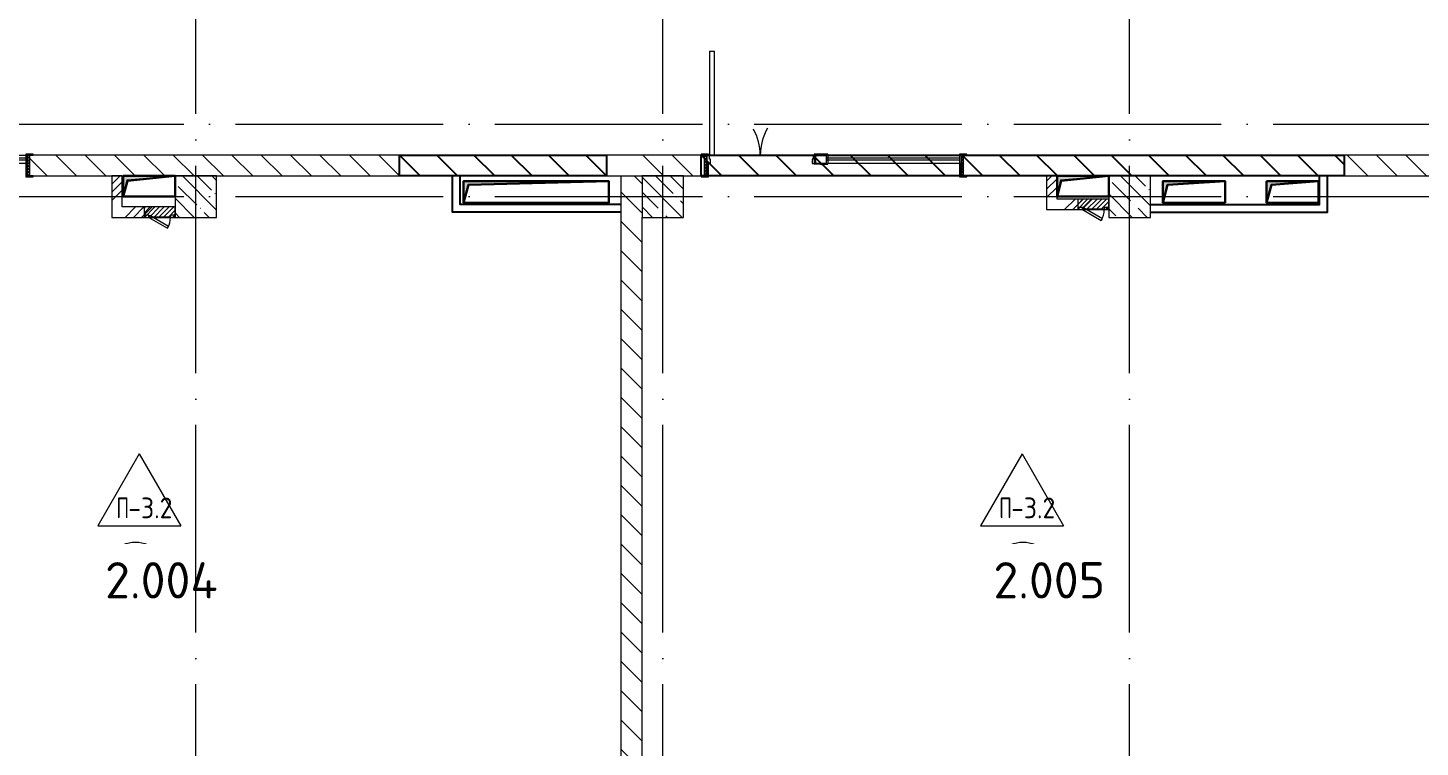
# Model space of a CAD drawing. Header units: millimetres. Extents: x -68946 to 288321, y -402657 to 324925.
# Drawn here: x 38829 to 52249, y -76628 to -69692 of the extents above; entities that cross this region are included whole.
import ezdxf

# ---------------------------------------------------------------- set-up
doc = ezdxf.new("R2010")
doc.units = ezdxf.units.MM
doc.linetypes.add('ADSK_Линия сетки', pattern=[2500, 2000, -250, 0, -250])
for name, color, linetype, lineweight in [('A-AREA-____-IDEN', 250, 'Continuous', 9), ('A-DETL-GENF-OTLN', 250, 'Continuous', 5), ('A-DOOR-____-MCUT', 250, 'Continuous', 5), ('A-DOOR-____-OTLN', 250, 'Continuous', 5), ('A-DOOR-FRAM-MCUT', 31, 'Continuous', 5), ('A-DOOR-FRAM-OTLN', 31, 'Continuous', 5), ('A-DOOR-GLAZ-MCUT', 31, 'Continuous', 5), ('A-FLOR-____-IDEN', 11, 'Continuous', 9), ('A-FLOR-____-OTLN', 192, 'Continuous', 9), ('A-GENM-____-MCUT', 250, 'Continuous', 25), ('A-GENM-____-OTLN', 250, 'Continuous', 9), ('A-GLAZ-____-OTLN', 250, 'Continuous', 5), ('A-WALL-____-MCUT', 250, 'Continuous', 13), ('A-WALL-____-PATT', 250, 'Continuous', 13), ('S-COLS-____-MCUT', 250, 'Continuous', 25), ('S-COLS-____-OTLN', 250, 'Continuous', 9), ('S-GRID-____-OTLN', 250, 'Continuous', 9), ('КР_Отверстия_ВК', 1, 'Continuous', 30), ('КР_Отверстия_ОВ', 5, 'Continuous', 30), ('ОВ_Корр. отв. 27.10.2025', 211, 'Continuous', 30), ('ОВ_Корр_отв_27.10.2025', 211, 'Continuous', 30)]:
    doc.layers.add(name, color=color, linetype=linetype, lineweight=lineweight)
doc.styles.add('ISOCPEUR_1', font='isocpeur.ttf', dxfattribs={"width": 0.9, "height": 250})
doc.styles.add('ISOCPEUR_2', font='isocpeur.ttf', dxfattribs={"height": 160})
pattern_1 = [(45, (-601.3, -122294.8), (-224.5064, 224.5064), []), (45, (-521.92, -122294.8), (0, 449.0128), []), (45, (-680.67, -122294.8), (0, 449.0128), [])]

# ---------------------------------------------------------------- blocks, each defined once
blk = doc.blocks.new('Дверь_СКБ_2Ст_Фрамуга2 - Н_ВВ-3_2500x2600h_Учебные помещения_Фрамуга слева-42054644-АР1_Маркировочный план 2 этажа С1')
at = {"layer": 'A-DOOR-____-OTLN'}
h = blk.add_hatch(dxfattribs=at)
h.set_pattern_fill('FP_12', color=256, style=0, pattern_type=2)
h.set_pattern_definition([(135, (1051.41, 164.685), (-14.1421, -14.1421), []), (225, (1051.41, 164.685), (14.1421, -14.1421), [])])
h.paths.add_polyline_path([(1262.5, -100), (1262.5, 100), (1237.5, 100), (1237.5, -100)])
at = {"layer": 'A-DOOR-FRAM-OTLN'}
h = blk.add_hatch(dxfattribs=at)
h.set_pattern_fill('FP_13', color=256, style=0, pattern_type=2)
h.set_pattern_definition([(45, (-1071.384, 164.685), (-14.1421, 14.1421), []), (135, (-1071.384, 164.685), (-14.1421, -14.1421), [])])
h.paths.add_polyline_path([(-1212.5, -100), (-1212.5, 100), (-1237.5, 100), (-1237.5, -100)])
at = {"layer": 'A-DOOR-____-MCUT'}
for p, q in [((-1187.5, 1100), (-1187.5, 100)), ((-1137.5, 1100), (-1187.5, 1100)), ((-1137.5, 100), (-1137.5, 1100)), ((-1187.5, 100), (-1137.5, 100))]:
    blk.add_line(p, q, dxfattribs=at)
at = {"layer": 'A-DOOR-____-OTLN'}
for centre, radius, start, end in [((-1197.5, 100), 500, 360, 30), ((-177.5, 100), 520, 150, 180)]:
    blk.add_arc(centre, radius, start, end, dxfattribs=at)
at = {"layer": 'A-DOOR-FRAM-MCUT'}
for p, q in [((-1197.5, 108), (-1267.5, 108)), ((-1267.5, 108), (-1267.5, 100)), ((-1267.5, 100), (-1197.5, 100)), ((-1212.5, 100), (-1237.5, 100)), ((-1237.5, 100), (-1237.5, -100)), ((-1187.5, 100), (-1212.5, 100)), ((-1212.5, 100), (-1212.5, 20)), ((-1212.5, -100), (-1212.5, 100)), ((-1212.5, 20), (-1177.5, 20)), ((-1197.5, 20), (-1212.5, 20)), ((-1212.5, 20), (-1212.5, -100)), ((-1197.5, 100), (-1197.5, 108)), ((-1197.5, -100), (-1197.5, 20)), ((-1187.5, 60), (-1187.5, 100)), ((-1177.5, 60), (-1187.5, 60)), ((-1177.5, 20), (-1177.5, 60)), ((-187.5, 60), (-197.5, 60)), ((-197.5, 60), (-197.5, 20)), ((-197.5, 20), (-162.5, 20)), ((-187.5, 100), (-187.5, 60)), ((-162.5, 100), (-187.5, 100)), ((-177.5, 108), (-177.5, 100)), ((-107.5, 108), (-177.5, 108)), ((-177.5, 100), (-177.5, 20)), ((-177.5, 12), (-177.5, 20)), ((-107.5, 12), (-177.5, 12)), ((-62.5, 100), (-162.5, 100)), ((-162.5, 20), (-162.5, 100)), ((-162.5, 20), (-162.5, 100)), ((-62.5, 20), (-162.5, 20)), ((-117.5, 108), (-117.5, 100)), ((-47.5, 108), (-117.5, 108)), ((-117.5, 20), (-117.5, 12)), ((-117.5, 12), (-47.5, 12)), ((-107.5, 100), (-107.5, 108)), ((-107.5, 20), (-107.5, 12)), ((-62.5, 100), (-62.5, 20)), ((-47.5, 100), (-47.5, 108)), ((-47.5, 100), (-47.5, 20)), ((-47.5, 100), (1237.5, 100)), ((-47.5, 12), (-47.5, 20)), ((1237.5, 20), (-47.5, 20)), ((1292.5, 108), (1222.5, 108)), ((1222.5, 108), (1222.5, 100)), ((1222.5, 100), (1222.5, 20)), ((1222.5, 100), (1292.5, 100)), ((1237.5, 20), (1222.5, 20)), ((1222.5, 20), (1222.5, -100)), ((1237.5, 100), (1237.5, 20)), ((1262.5, 100), (1237.5, 100)), ((1237.5, 100), (1237.5, -100)), ((1237.5, -100), (1237.5, 20)), ((1262.5, -100), (1262.5, 100)), ((1292.5, 100), (1292.5, 108)), ((-1197.5, -100), (-1267.5, -100)), ((-1267.5, -100), (-1267.5, -108)), ((-1267.5, -108), (-1197.5, -108)), ((-1237.5, -100), (-1212.5, -100)), ((-1212.5, -100), (-1197.5, -100)), ((-1197.5, -108), (-1197.5, -100)), ((1222.5, -100), (1237.5, -100)), ((1292.5, -100), (1222.5, -100)), ((1222.5, -100), (1222.5, -108)), ((1222.5, -108), (1292.5, -108)), ((1237.5, -100), (1262.5, -100)), ((1292.5, -108), (1292.5, -100))]:
    blk.add_line(p, q, dxfattribs=at)
at = {"layer": 'A-DOOR-GLAZ-MCUT'}
for p, q in [((1222.5, 70), (-62.5, 70)), ((1222.5, 50), (-62.5, 50))]:
    blk.add_line(p, q, dxfattribs=at)
blk = doc.blocks.new('_Wn_-As_OpeningMEP_floor__Rectangular - _Wn_-As_OpeningMEP_floor__Rectangular-32466847-АР1_Маркировочный план 2 этажа С1')
at = {"layer": 'A-DETL-GENF-OTLN'}
for p, q in [((-212, 112), (250, 150)), ((-250, -50), (-212, 112))]:
    blk.add_line(p, q, dxfattribs=at)
blk = doc.blocks.new('BSC_Колонна _Прямоугольная - 400x400-V29-АР1_Маркировочный план 2 этажа С1')
at = {"layer": 'S-COLS-____-OTLN', "lineweight": 5}
h = blk.add_hatch(dxfattribs=at)
h.set_pattern_fill('FP_32', color=256, style=0, pattern_type=2)
h.set_pattern_definition([(135, (-45550, -50975), (-142.5619, -142.5619), []), (135, (-45407.44, -50975), (-142.5619, -142.5619), [252.016, -50.403, 3.353, -47.05])])
h.paths.add_polyline_path([(-200, -200), (200, -200), (200, 200), (-200, 200)])
at = {"layer": 'S-COLS-____-MCUT', "lineweight": 5}
for p, q in [((200, 200), (-200, 200)), ((-200, 200), (-200, -200)), ((200, -200), (200, 200)), ((-200, -200), (200, -200))]:
    blk.add_line(p, q, dxfattribs=at)
blk = doc.blocks.new('BSC_Колонна _Прямоугольная - 400x400-V30-АР1_Маркировочный план 2 этажа С1')
at = {"layer": 'S-COLS-____-OTLN', "lineweight": 5}
h = blk.add_hatch(dxfattribs=at)
h.set_pattern_fill('FP_33', color=256, style=0, pattern_type=2)
h.set_pattern_definition([(135, (-50050, -50975), (-142.5619, -142.5619), []), (135, (-49907.44, -50975), (-142.5619, -142.5619), [252.016, -50.403, 3.353, -47.05])])
h.paths.add_polyline_path([(-200, -200), (200, -200), (200, 200), (-200, 200), (-200, -125)])
at = {"layer": 'S-COLS-____-MCUT', "lineweight": 5}
for p, q in [((200, 200), (-200, 200)), ((-200, 200), (-200, -25)), ((200, -200), (200, 200)), ((-200, -25), (-200, -122)), ((-200, -125), (-200, -200)), ((-200, -200), (200, -200))]:
    blk.add_line(p, q, dxfattribs=at)
blk = doc.blocks.new('АР_Люк - ЛРС_ВК_300х400_внутренний_RAL 9003-42734016-АР1_Маркировочный план 2 этажа С1')
at = {"layer": 'A-DOOR-____-OTLN'}
h = blk.add_hatch(dxfattribs=at)
h.set_pattern_fill('FP_53', color=256, style=0, pattern_type=2)
h.set_pattern_definition([(45, (125, 0), (-22.6274, 22.6274), [])])
h.paths.add_polyline_path([(275, 50), (-25, 50), (-25, -50), (275, -50)])
at = {"layer": 'A-DETL-GENF-OTLN'}
for p, q in [((275, 50), (-25, 50)), ((-25, 50), (-25, -50)), ((275, -50), (275, 50)), ((-25, -50), (275, -50))]:
    blk.add_line(p, q, dxfattribs=at)
at = {"layer": 'A-DOOR-____-MCUT', "lineweight": 5}
for p, q in [((48, 155), (38, 138)), ((38, 138), (220, 33)), ((230, 50), (48, 155)), ((20, 50), (-15, 50)), ((-15, 50), (-15, 30)), ((-15, 30), (20, 30)), ((20, 30), (20, 50)), ((220, 33), (230, 50)), ((265, 50), (230, 50)), ((230, 50), (230, 30)), ((230, 30), (265, 30)), ((265, 30), (265, 50))]:
    blk.add_line(p, q, dxfattribs=at)
blk.add_arc((230, 50), 210, 150, 180, dxfattribs=at)
at = {"layer": 'A-DOOR-____-OTLN'}
blk.add_line((230, 50), (48, 155), dxfattribs=at)
blk = doc.blocks.new('ASML_АР_Отделка Люка - ВО Отделка люков_Грунтовка 0_Шпатлевка 0_Окраска 0_0-42467640-АР1_Маркировочный план 2 этажа С1')
at = {"layer": 'A-GENM-____-MCUT', "lineweight": 5}
for p, q in [((-140, 3), (-150, 3)), ((-150, 3), (-150, 0)), ((65, 3), (-105, 3)), ((150, 3), (140, 3)), ((150, 0), (150, 3)), ((-150, 0), (-140, 0)), ((-105, 0), (70, 0)), ((103, 0), (105, 0)), ((140, 0), (150, 0))]:
    blk.add_line(p, q, dxfattribs=at)
blk = doc.blocks.new('AAR_СКБ_Марка_Помещения_мал - Номер-28977439-АР1_Маркировочный план 2 этажа С1')
at = {"layer": 'A-AREA-____-IDEN'}
blk.add_circle((-0.03, 0), 3, dxfattribs=at)
blk = doc.blocks.new('AAR_СКБ_Марка_Перекрытия - Марка пола-17325028-АР1_Маркировочный план 2 этажа С1')
at = {"layer": 'A-FLOR-____-IDEN'}
for p, q in [((0, 6.93), (-4, 0)), ((0, 6.93), (4, 0)), ((-4, 0), (4, 0))]:
    blk.add_line(p, q, dxfattribs=at)
blk = doc.blocks.new('*U2806')
at = {"linetype": 'ByBlock', "lineweight": -2, "ltscale": 5}
h = blk.add_hatch(color=0, dxfattribs=at)
h.dxf.hatch_style = 1
h.paths.add_polyline_path([(92, -73), (1200, 0), (0, 0), (0, -420)])
at = {"color": 0, "linetype": 'ByBlock', "lineweight": -2, "ltscale": 5}
blk.add_lwpolyline([(0, 0), (1200, 0), (1200, -420), (0, -420)], close=True, dxfattribs=at)
blk.add_lwpolyline([(1200, 0), (92, -73), (0, -420)], dxfattribs=at)
blk = doc.blocks.new('*U2803')
at = {"linetype": 'ByBlock', "lineweight": -2, "ltscale": 5}
h = blk.add_hatch(color=0, dxfattribs=at)
h.dxf.hatch_style = 1
h.paths.add_polyline_path([(82, -93), (1000, 0), (0, 0), (0, -400)])
at = {"color": 0, "linetype": 'ByBlock', "lineweight": -2, "ltscale": 5}
blk.add_lwpolyline([(0, 0), (1000, 0), (1000, -400), (0, -400)], close=True, dxfattribs=at)
blk.add_lwpolyline([(1000, 0), (82, -93), (0, -400)], dxfattribs=at)
blk = doc.blocks.new('*U2805')
at = {"linetype": 'ByBlock', "lineweight": -2, "ltscale": 5}
h = blk.add_hatch(color=0, dxfattribs=at)
h.dxf.hatch_style = 1
h.paths.add_polyline_path([(92, -73), (2800, 0), (0, 0), (0, -420)])
at = {"color": 0, "linetype": 'ByBlock', "lineweight": -2, "ltscale": 5}
blk.add_lwpolyline([(0, 0), (2800, 0), (2800, -420), (0, -420)], close=True, dxfattribs=at)
blk.add_lwpolyline([(2800, 0), (92, -73), (0, -420)], dxfattribs=at)
blk = doc.blocks.new('*U2809')
at = {"linetype": 'ByBlock', "lineweight": -2, "ltscale": 5}
h = blk.add_hatch(color=0, dxfattribs=at)
h.dxf.hatch_style = 1
h.paths.add_polyline_path([(92, -73), (1000, 0), (0, 0), (0, -420)])
at = {"color": 0, "linetype": 'ByBlock', "lineweight": -2, "ltscale": 5}
blk.add_lwpolyline([(0, 0), (1000, 0), (1000, -420), (0, -420)], close=True, dxfattribs=at)
blk.add_lwpolyline([(1000, 0), (92, -73), (0, -420)], dxfattribs=at)

msp = doc.modelspace()

# ---------------------------------------------------------------- hatches: boundary and pattern name
h = msp.add_hatch()
h.set_pattern_fill('ANSI31', color=256, scale=80, angle=90)
h.set_pattern_definition([(135, (42410.33, -70919.8), (-179.605, -179.605), [])])
h.paths.add_polyline_path([(44405.9454, -71119.7878), (42410.3305, -71119.7878), (42410.3305, -70919.7878), (44405.9454, -70919.7878)])
h = msp.add_hatch()
h.set_pattern_fill('ANSI31', color=256, scale=80, angle=90)
h.set_pattern_definition([(135, (45318.7, -70919.8), (-179.605, -179.605), [])])
h.paths.add_polyline_path([(51516.272, -71119.7883), (45318.7078, -71119.7883), (45318.7078, -70919.7883), (51516.272, -70919.7883)])
at = {"layer": 'A-WALL-____-PATT', "lineweight": 15, "true_color": 0x000000}
h = msp.add_hatch(dxfattribs=at)
h.set_pattern_fill('FP_7', color=18, style=0, pattern_type=2)
h.set_pattern_definition(pattern_1)
h.paths.add_polyline_path([(39738.6859, -71519.7878), (39738.6859, -71119.7883), (39638.6859, -71119.7883), (39638.6859, -71519.7878)])
h = msp.add_hatch(dxfattribs=at)
h.set_pattern_fill('FP_1', color=18, style=0, pattern_type=2)
h.set_pattern_definition([(135, (-601.3, -122294.79), (-141.42136, -141.42136), [])])
h.paths.add_polyline_path([(44548.7078, -78769.7878), (44748.7078, -78769.7878), (44748.7078, -71119.7883), (44548.7078, -71119.7883), (44548.7078, -78264.7853)])
h = msp.add_hatch(dxfattribs=at)
h.set_pattern_fill('FP_7', color=18, style=0, pattern_type=2)
h.set_pattern_definition(pattern_1)
h.paths.add_polyline_path([(48648.7078, -71444.7878), (48748.7078, -71444.7878), (48748.7078, -71119.7883), (48648.7078, -71119.7883), (48648.7078, -71393.7471)])
h = msp.add_hatch(dxfattribs=at)
h.set_pattern_fill('FP_7', color=18, style=0, pattern_type=2)
h.set_pattern_definition(pattern_1)
h.paths.add_polyline_path([(48748.7078, -71444.7878), (48948.7078, -71444.7878), (48948.7078, -71441.7878), (48958.7078, -71441.4544), (48958.7078, -71424.7878), (48993.7078, -71424.7878), (48993.7078, -71441.7878), (48995.4399, -71441.7878), (49004.1572, -71427.7267), (49028.5117, -71441.7878), (49203.7078, -71441.7878), (49203.7078, -71424.7878), (49238.7078, -71424.7878), (49238.7078, -71441.7878), (49248.7078, -71441.7878), (49248.7078, -71344.7878), (48748.7078, -71344.7878), (48748.7078, -71441.7878)])
h = msp.add_hatch(dxfattribs=at)
h.set_pattern_fill('FP_7', color=18, style=0, pattern_type=2)
h.set_pattern_definition(pattern_1)
h.paths.add_polyline_path([(40248.7078, -71519.7878), (40248.6859, -71419.7878), (39738.6859, -71419.7878), (39738.6859, -71519.7878), (39948.6859, -71519.7878), (39948.6859, -71516.7878), (39958.6859, -71516.4547), (39958.6859, -71499.7878), (39993.6859, -71499.7878), (39993.6859, -71516.7878), (39995.418, -71516.7878), (40003.6859, -71502.4672), (40028.4898, -71516.7878), (40203.6859, -71516.7878), (40203.6859, -71499.7878), (40238.6859, -71499.7878), (40238.6859, -71516.7878), (40248.6859, -71516.7878), (40248.6859, -71519.7878)])
at = {"layer": 'S-COLS-____-OTLN', "lineweight": 5, "true_color": 0x000000}
h = msp.add_hatch(dxfattribs=at)
h.set_pattern_fill('FP_23', color=18, style=0, pattern_type=2)
h.set_pattern_definition([(135, (-601.3, -122294.79), (-142.5612, -142.5612), []), (135, (-458.73, -122294.79), (-142.5612, -142.5612), [252.016, -50.403, 3.353, -47.05])])
h.paths.add_polyline_path([(40248.7078, -71519.7878), (40648.7078, -71519.7878), (40648.7078, -71119.7878), (40248.7078, -71119.7878), (40248.7078, -71516.7878)])

# ---------------------------------------------------------------- linework, layer by layer
for points in [[(44405.9454, -71119.7878), (42410.3305, -71119.7878), (42410.3305, -70919.7878), (44405.9454, -70919.7878)], [(51516.272, -71119.7883), (45318.7078, -71119.7883), (45318.7078, -70919.7883), (51516.272, -70919.7883)]]:
    msp.add_lwpolyline(points, close=True)
at = {"color": 18, "true_color": 0x000000}
for points in [[(44548.7078, -71469.5984), (42921.6909, -71469.5984), (42921.6908, -71119.788)], [(44548.7078, -71394.5984), (42996.6909, -71394.5984), (42996.6908, -71119.788)], [(49648.7078, -71394.5984), (51280.2338, -71394.5984), (51280.2338, -71119.788)], [(49648.7078, -71469.5984), (51355.2337, -71469.5984), (51355.2338, -71119.788)]]:
    msp.add_lwpolyline(points, dxfattribs=at)
at = {"layer": 'A-FLOR-____-OTLN', "color": 18, "lineweight": 5, "true_color": 0x000000}
for p, q in [((45448.7078, -70919.7883), (46398.7078, -70919.7883)), ((46423.7078, -70919.7883), (47808.7078, -70919.7883)), ((39748.7078, -71319.7878), (39748.7078, -71119.7883)), ((47808.7078, -71119.7883), (45388.7078, -71119.7883)), ((40248.7078, -71319.7878), (39748.7078, -71319.7878)), ((49248.7078, -71319.7878), (48748.7078, -71319.7878))]:
    msp.add_line(p, q, dxfattribs=at)
at = {"layer": 'A-WALL-____-MCUT', "color": 18, "lineweight": 15, "true_color": 0x000000}
for p, q in [((45318.7078, -70919.7883), (38878.7078, -70919.7883)), ((54628.7078, -70919.7883), (47878.7078, -70919.7883)), ((38878.7078, -71119.7883), (45348.7078, -71119.7883)), ((39738.6859, -71119.7883), (39638.6859, -71119.7883)), ((39638.6859, -71119.7883), (39638.6859, -71519.7878)), ((39738.6859, -71419.7878), (39738.6859, -71119.7883)), ((44548.7078, -78769.7878), (44548.7078, -71119.7883)), ((47848.7078, -71119.7883), (53748.7078, -71119.7883)), ((48648.7078, -71119.7883), (48648.7078, -71444.7878)), ((48748.7078, -71344.7878), (48748.7078, -71119.7883)), ((49248.7078, -71344.7878), (48748.7078, -71344.7878)), ((39638.6859, -71519.7878), (39948.6859, -71519.7878)), ((40248.6859, -71419.7878), (39738.6859, -71419.7878)), ((40248.7078, -71516.7878), (40248.7078, -71419.7878)), ((44748.7078, -78769.7878), (44748.7078, -71519.7878)), ((48648.7078, -71444.7878), (48948.7078, -71444.7878))]:
    msp.add_line(p, q, dxfattribs=at)
at = {"layer": 'A-WALL-____-PATT', "color": 18, "linetype": 'Continuous', "lineweight": 5, "true_color": 0x000000}
for p, q in [((39016.218, -71119.7878), (38848.7078, -70952.2776)), ((39299.0607, -71119.7878), (39099.0612, -70919.7883)), ((39581.9034, -71119.7878), (39381.904, -70919.7883)), ((39864.7461, -71119.7878), (39664.7467, -70919.7883)), ((40147.5888, -71119.7878), (39947.5894, -70919.7883)), ((40430.4315, -71119.7878), (40230.4321, -70919.7883)), ((40713.2742, -71119.7878), (40513.2748, -70919.7883)), ((40996.1169, -71119.7878), (40796.1175, -70919.7883)), ((41278.9597, -71119.7878), (41078.9602, -70919.7883)), ((41561.8024, -71119.7878), (41361.8029, -70919.7883)), ((41844.6451, -71119.7878), (41644.6457, -70919.7883)), ((42127.4878, -71119.7878), (41927.4884, -70919.7883)), ((42410.3305, -71119.7878), (42210.3311, -70919.7883)), ((44955.9149, -71119.7878), (44755.9155, -70919.7883)), ((45238.7579, -71119.788), (45038.7582, -70919.7883)), ((45348.7078, -70946.8953), (45321.6009, -70919.7883)), ((51744.1402, -71119.788), (51544.1406, -70919.7883)), ((52026.9829, -71119.788), (51826.9833, -70919.7883)), ((52309.8256, -71119.7879), (52109.826, -70919.7883))]:
    msp.add_line(p, q, dxfattribs=at)
at = {"layer": 'S-COLS-____-MCUT', "color": 18, "lineweight": 5, "true_color": 0x000000}
for p, q in [((40648.7078, -71119.7878), (40248.7078, -71119.7878)), ((40248.7078, -71119.7878), (40248.7078, -71419.7878)), ((40648.7078, -71519.7878), (40648.7078, -71119.7878)), ((40248.7078, -71519.7878), (40648.7078, -71519.7878))]:
    msp.add_line(p, q, dxfattribs=at)
at = {"layer": 'S-COLS-____-OTLN', "color": 18, "lineweight": 5, "true_color": 0x000000}
msp.add_line((40248.7078, -71419.7878), (40248.7078, -71516.7878), dxfattribs=at)
at = {"layer": 'S-GRID-____-OTLN', "color": 18, "linetype": 'ADSK_Линия сетки', "true_color": 0x000000}
for p, q in [((40448.7078, -83022.3092), (40448.7078, -61092.7832)), ((44948.7078, -83022.3092), (44948.7078, -61092.7832)), ((49448.7078, -83022.3092), (49448.7078, -61092.7832)), ((-4170.8434, -70619.7878), (72672.5335, -70619.7878)), ((-4170.8434, -71319.7878), (72672.5335, -71319.7878))]:
    msp.add_line(p, q, dxfattribs=at)
at = {"layer": 'ОВ_Корр. отв. 27.10.2025', "color": 18, "ltscale": 100, "true_color": 0x000000}
for points in [[(49768.7078, -71169.7878), (50368.7078, -71169.7878), (50368.7078, -71379.7878), (49768.7078, -71379.7878)], [(50768.7078, -71169.7878), (51268.7078, -71169.7878), (51268.7078, -71379.7878), (50768.7078, -71379.7878)]]:
    msp.add_lwpolyline(points, close=True, dxfattribs=at)
at = {"layer": 'ОВ_Корр_отв_27.10.2025', "color": 18, "ltscale": 100, "true_color": 0x000000}
msp.add_lwpolyline([(44428.7078, -71169.7878), (44428.7078, -71379.7878), (43028.7078, -71379.7878), (43028.7078, -71169.7878)], close=True, dxfattribs=at)
for points, elevation in [([(44428.7078, -71169.7878), (44428.7078, -71379.7878), (43028.7078, -71379.7878), (43028.7078, -71169.7878)], 236), ([(50368.7078, -71169.7878), (50368.7078, -71379.7878), (49768.7078, -71379.7878), (49768.7078, -71169.7878)], -2820.3161)]:
    msp.add_lwpolyline(points, close=True, dxfattribs=dict(at, elevation=elevation))

# ---------------------------------------------------------------- block references
at = {"layer": 'A-AREA-____-IDEN', "color": 18, "true_color": 0x000000, "xscale": 99.99999999999993, "yscale": 99.99999999999993, "zscale": 99.99999999999993}
for p in [(39869.3893, -74951.8467), (48423.7081, -74951.8467)]:
    msp.add_blockref('AAR_СКБ_Марка_Помещения_мал - Номер-28977439-АР1_Маркировочный план 2 этажа С1', p, dxfattribs=at)
at = {"layer": 'A-DOOR-____-OTLN', "color": 18, "true_color": 0x000000}
for p in [(37586.2078, -71019.7883), (46586.2078, -71019.7883)]:
    msp.add_blockref('Дверь_СКБ_2Ст_Фрамуга2 - Н_ВВ-3_2500x2600h_Учебные помещения_Фрамуга слева-42054644-АР1_Маркировочный план 2 этажа С1', p, dxfattribs=at)
at = {"layer": 'A-DOOR-____-OTLN', "color": 18, "true_color": 0x000000, "rotation": 180}
for p in [(49223.7078, -71394.7878), (40223.6859, -71469.7878)]:
    msp.add_blockref('АР_Люк - ЛРС_ВК_300х400_внутренний_RAL 9003-42734016-АР1_Маркировочный план 2 этажа С1', p, dxfattribs=at)
at = {"layer": 'A-FLOR-____-IDEN', "color": 18, "true_color": 0x000000, "xscale": 99.99999999999993, "yscale": 99.99999999999993, "zscale": 99.99999999999993}
for p in [(39902.6232, -74492.8477), (48411.9181, -74492.8477)]:
    msp.add_blockref('AAR_СКБ_Марка_Перекрытия - Марка пола-17325028-АР1_Маркировочный план 2 этажа С1', p, dxfattribs=at)
at = {"layer": 'A-GENM-____-OTLN', "color": 18, "lineweight": 5, "true_color": 0x000000, "rotation": 180}
for p in [(40098.6859, -71516.7878), (49098.7078, -71441.7878)]:
    msp.add_blockref('ASML_АР_Отделка Люка - ВО Отделка люков_Грунтовка 0_Шпатлевка 0_Окраска 0_0-42467640-АР1_Маркировочный план 2 этажа С1', p, dxfattribs=at)
at = {"layer": 'A-GLAZ-____-OTLN', "color": 18, "true_color": 0x000000}
for p in [(39998.7078, -71269.7878), (48998.7078, -71269.7878)]:
    msp.add_blockref('_Wn_-As_OpeningMEP_floor__Rectangular - _Wn_-As_OpeningMEP_floor__Rectangular-32466847-АР1_Маркировочный план 2 этажа С1', p, dxfattribs=at)
at = {"layer": 'S-COLS-____-OTLN', "color": 18, "lineweight": 5, "true_color": 0x000000}
for name, p in [('BSC_Колонна _Прямоугольная - 400x400-V29-АР1_Маркировочный план 2 этажа С1', (44948.7078, -71319.7878)), ('BSC_Колонна _Прямоугольная - 400x400-V30-АР1_Маркировочный план 2 этажа С1', (49448.7078, -71319.7878))]:
    msp.add_blockref(name, p, dxfattribs=at)
at = {"layer": 'КР_Отверстия_ВК', "color": 18, "true_color": 0x000000, "xscale": 0.5, "yscale": 0.5, "zscale": 0.5}
for p in [(39748.7078, -71119.7872), (48748.7078, -71119.7872)]:
    msp.add_blockref('*U2803', p, dxfattribs=at)
at = {"layer": 'КР_Отверстия_ОВ', "color": 18, "true_color": 0x000000, "xscale": 0.5, "yscale": 0.5, "zscale": 0.5}
for name, p in [('*U2805', (43028.7044, -71169.7878, 236)), ('*U2806', (49768.7078, -71169.7878, -2820.3161)), ('*U2809', (50768.7078, -71169.7878, -2820.3161))]:
    msp.add_blockref(name, p, dxfattribs=at)

# ---------------------------------------------------------------- texts
at = {"layer": 'A-FLOR-____-IDEN', "color": 18, "true_color": 0x000000, "char_height": 200, "attachment_point": 1, "style": 'ISOCPEUR_1'}
for s, insert, width in [('\\fISOCPEUR|b0|i0|c204|p34|;\\W.7;П', (39681.2883, -74221.4619), 140.295312), ('-3.2', (39797.0435, -74221.4619), 420.885937), ('\\fISOCPEUR|b0|i0|c204|p34|;\\W.7;П', (48190.5831, -74221.4619), 140.295312), ('-3.2', (48306.3383, -74221.4619), 420.885937)]:
    msp.add_mtext(s, dxfattribs=dict(at, insert=insert, width=width))

# ---------------------------------------------------------------- next in the draw order: texts
at = {"layer": 'A-AREA-____-IDEN', "color": 18, "true_color": 0x000000, "char_height": 350, "attachment_point": 1, "style": 'ISOCPEUR_2', "bg_fill": 3, "box_fill_scale": 1.5, "bg_fill_color": 256, "bg_fill_transparency": 0}
for s, insert, width in [('2.004', (39573.489, -74844.3612), 673.4175), ('2.005', (48135.8078, -74844.3612), 654.177)]:
    msp.add_mtext(s, dxfattribs=dict(at, insert=insert, width=width))

doc.saveas('drawing.dxf')
